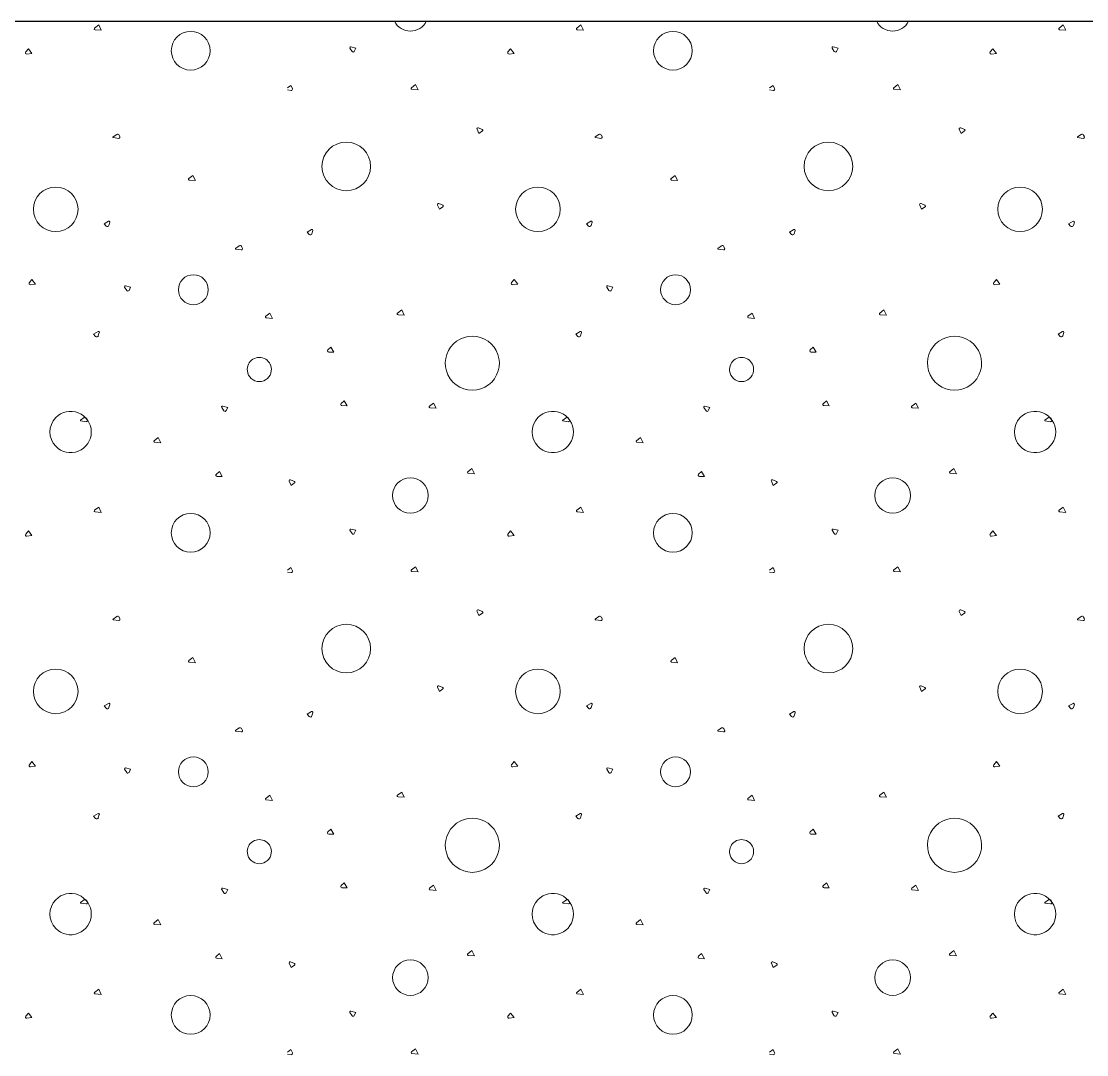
# Model space of a CAD drawing. Header units: millimetres. Extents: x 15 to 2176, y 3 to 641.
# Drawn here: x 356.64 to 391.99, y 53.78 to 88.07 of the extents above; entities that cross this region are included whole.
import ezdxf
from ezdxf.xclip import XClip

# ---------------------------------------------------------------- set-up
doc = ezdxf.new("R2010")
doc.units = ezdxf.units.MM
doc.header["$MEASUREMENT"] = 0
doc.header["$XCLIPFRAME"] = 0
doc.layers.add('A--------P-', color=7, linetype='Continuous')
doc.layers.add('A-01SF-----', color=7, linetype='Continuous')
doc.layers.add('A-L-10--EF-', color=4, linetype='Continuous', lineweight=0)

# ---------------------------------------------------------------- blocks, each defined once
blk = doc.blocks.new('*X2')
at = {"layer": 'A-L-10--EF-'}
for p, q in [((359.071, 87.847), (359.207, 87.953)), ((359.292, 87.778), (359.086, 87.796)), ((359.207, 87.953), (359.292, 87.778)), ((375.071, 87.847), (375.207, 87.953)), ((375.292, 87.778), (375.086, 87.796)), ((375.207, 87.953), (375.292, 87.778)), ((391.071, 87.847), (391.207, 87.953)), ((391.292, 87.778), (391.086, 87.796)), ((391.207, 87.953), (391.292, 87.778)), ((356.787, 87.058), (356.873, 87.162)), ((356.993, 87.009), (356.825, 86.988)), ((356.873, 87.162), (356.993, 87.009)), ((367.613, 87.072), (367.543, 87.182)), ((367.575, 87.225), (367.741, 87.181)), ((367.741, 87.181), (367.688, 87.076)), ((372.787, 87.058), (372.873, 87.162)), ((372.993, 87.009), (372.825, 86.988)), ((372.873, 87.162), (372.993, 87.009)), ((383.613, 87.072), (383.543, 87.182)), ((383.575, 87.225), (383.741, 87.181)), ((383.741, 87.181), (383.688, 87.076)), ((388.787, 87.058), (388.873, 87.162)), ((388.993, 87.009), (388.825, 86.988)), ((388.873, 87.162), (388.993, 87.009)), ((365.466, 85.862), (365.586, 85.947)), ((365.586, 85.947), (365.633, 85.839)), ((369.586, 85.869), (369.721, 85.974)), ((369.721, 85.974), (369.806, 85.8)), ((381.466, 85.862), (381.586, 85.947)), ((381.586, 85.947), (381.633, 85.839)), ((385.586, 85.869), (385.721, 85.974)), ((385.721, 85.974), (385.806, 85.8)), ((365.587, 85.779), (365.466, 85.795)), ((369.806, 85.8), (369.601, 85.818)), ((381.587, 85.779), (381.466, 85.795)), ((385.806, 85.8), (385.601, 85.818)), ((371.76, 84.492), (371.822, 84.351)), ((371.933, 84.484), (371.808, 84.539)), ((387.76, 84.492), (387.822, 84.351)), ((387.933, 84.484), (387.808, 84.539)), ((359.683, 84.236), (359.805, 84.322)), ((359.872, 84.189), (359.688, 84.214)), ((359.884, 84.299), (359.91, 84.239)), ((371.822, 84.351), (371.938, 84.435)), ((375.683, 84.236), (375.805, 84.322)), ((375.872, 84.189), (375.688, 84.214)), ((375.884, 84.299), (375.91, 84.239)), ((387.822, 84.351), (387.938, 84.435)), ((391.683, 84.236), (391.805, 84.322)), ((391.872, 84.189), (391.688, 84.214)), ((391.884, 84.299), (391.91, 84.239)), ((362.196, 82.857), (362.331, 82.962)), ((362.416, 82.788), (362.211, 82.805)), ((362.331, 82.962), (362.416, 82.788)), ((378.196, 82.857), (378.331, 82.962)), ((378.416, 82.788), (378.211, 82.805)), ((378.331, 82.962), (378.416, 82.788)), ((370.621, 81.967), (370.496, 82.022)), ((386.621, 81.967), (386.496, 82.022)), ((370.448, 81.974), (370.51, 81.834)), ((370.51, 81.834), (370.626, 81.917)), ((386.448, 81.974), (386.51, 81.834)), ((386.51, 81.834), (386.626, 81.917)), ((359.536, 81.438), (359.387, 81.352)), ((359.387, 81.352), (359.455, 81.277)), ((359.545, 81.297), (359.578, 81.404)), ((375.536, 81.438), (375.387, 81.352)), ((375.387, 81.352), (375.455, 81.277)), ((375.545, 81.297), (375.578, 81.404)), ((391.536, 81.438), (391.387, 81.352)), ((391.387, 81.352), (391.455, 81.277)), ((391.545, 81.297), (391.578, 81.404)), ((366.271, 81.163), (366.123, 81.077)), ((366.123, 81.077), (366.19, 81.002)), ((366.28, 81.022), (366.313, 81.129)), ((382.271, 81.163), (382.123, 81.077)), ((382.123, 81.077), (382.19, 81.002)), ((382.28, 81.022), (382.313, 81.129)), ((363.749, 80.536), (363.871, 80.621)), ((363.95, 80.599), (363.976, 80.539)), ((379.749, 80.536), (379.871, 80.621)), ((379.95, 80.599), (379.976, 80.539)), ((363.938, 80.489), (363.755, 80.514)), ((379.938, 80.489), (379.755, 80.514)), ((356.905, 79.402), (356.991, 79.506)), ((357.111, 79.353), (356.943, 79.332)), ((356.991, 79.506), (357.111, 79.353)), ((360.137, 79.141), (360.068, 79.251)), ((360.1, 79.294), (360.265, 79.25)), ((360.265, 79.25), (360.213, 79.145)), ((372.905, 79.402), (372.991, 79.506)), ((373.111, 79.353), (372.943, 79.332)), ((372.991, 79.506), (373.111, 79.353)), ((376.137, 79.141), (376.068, 79.251)), ((376.1, 79.294), (376.265, 79.25)), ((376.265, 79.25), (376.213, 79.145)), ((388.905, 79.402), (388.991, 79.506)), ((389.111, 79.353), (388.943, 79.332)), ((388.991, 79.506), (389.111, 79.353)), ((369.124, 78.39), (369.26, 78.495)), ((369.26, 78.495), (369.345, 78.321)), ((385.124, 78.39), (385.26, 78.495)), ((385.26, 78.495), (385.345, 78.321)), ((364.75, 78.286), (364.885, 78.391)), ((364.97, 78.216), (364.765, 78.234)), ((364.885, 78.391), (364.97, 78.216)), ((369.345, 78.321), (369.14, 78.338)), ((380.75, 78.286), (380.885, 78.391)), ((380.97, 78.216), (380.765, 78.234)), ((380.885, 78.391), (380.97, 78.216)), ((385.345, 78.321), (385.14, 78.338)), ((359.185, 77.779), (359.037, 77.693)), ((375.185, 77.779), (375.037, 77.693)), ((391.185, 77.779), (391.037, 77.693)), ((359.037, 77.693), (359.104, 77.618)), ((359.194, 77.638), (359.227, 77.746)), ((375.037, 77.693), (375.104, 77.618)), ((375.194, 77.638), (375.227, 77.746)), ((391.037, 77.693), (391.104, 77.618)), ((391.194, 77.638), (391.227, 77.746)), ((366.81, 77.175), (366.912, 77.264)), ((367.007, 77.095), (366.838, 77.099)), ((366.912, 77.264), (367.007, 77.095)), ((382.81, 77.175), (382.912, 77.264)), ((383.007, 77.095), (382.838, 77.099)), ((382.912, 77.264), (383.007, 77.095)), ((363.32, 75.302), (363.486, 75.258)), ((367.251, 75.394), (367.352, 75.483)), ((367.447, 75.314), (367.278, 75.319)), ((367.352, 75.483), (367.447, 75.314)), ((370.184, 75.3), (370.319, 75.405)), ((370.319, 75.405), (370.404, 75.231)), ((379.32, 75.302), (379.486, 75.258)), ((383.251, 75.394), (383.352, 75.483)), ((383.447, 75.314), (383.278, 75.319)), ((383.352, 75.483), (383.447, 75.314)), ((386.184, 75.3), (386.319, 75.405)), ((386.319, 75.405), (386.404, 75.231)), ((363.358, 75.149), (363.289, 75.258)), ((363.486, 75.258), (363.433, 75.153)), ((370.404, 75.231), (370.199, 75.249)), ((379.358, 75.149), (379.289, 75.258)), ((379.486, 75.258), (379.433, 75.153)), ((386.404, 75.231), (386.199, 75.249)), ((358.604, 74.834), (358.726, 74.92)), ((358.792, 74.787), (358.609, 74.812)), ((358.805, 74.897), (358.83, 74.837)), ((374.604, 74.834), (374.726, 74.92)), ((374.792, 74.787), (374.609, 74.812)), ((374.805, 74.897), (374.83, 74.837)), ((390.604, 74.834), (390.726, 74.92)), ((390.792, 74.787), (390.609, 74.812)), ((390.805, 74.897), (390.83, 74.837)), ((361.05, 74.155), (361.185, 74.261)), ((361.185, 74.261), (361.27, 74.086)), ((377.05, 74.155), (377.185, 74.261)), ((377.185, 74.261), (377.27, 74.086)), ((361.27, 74.086), (361.065, 74.104)), ((377.27, 74.086), (377.065, 74.104)), ((371.449, 73.127), (371.585, 73.232)), ((371.585, 73.232), (371.67, 73.058)), ((387.449, 73.127), (387.585, 73.232)), ((387.585, 73.232), (387.67, 73.058)), ((363.11, 73.045), (363.212, 73.134)), ((363.307, 72.965), (363.138, 72.969)), ((363.212, 73.134), (363.307, 72.965)), ((365.698, 72.804), (365.573, 72.859)), ((371.67, 73.058), (371.464, 73.075)), ((379.11, 73.045), (379.212, 73.134)), ((379.307, 72.965), (379.138, 72.969)), ((379.212, 73.134), (379.307, 72.965)), ((381.698, 72.804), (381.573, 72.859)), ((387.67, 73.058), (387.464, 73.075)), ((365.526, 72.811), (365.587, 72.671)), ((365.587, 72.671), (365.703, 72.754)), ((381.526, 72.811), (381.587, 72.671)), ((381.587, 72.671), (381.703, 72.754)), ((359.071, 71.847), (359.207, 71.953)), ((359.292, 71.778), (359.086, 71.796)), ((359.207, 71.953), (359.292, 71.778)), ((375.071, 71.847), (375.207, 71.953)), ((375.292, 71.778), (375.086, 71.796)), ((375.207, 71.953), (375.292, 71.778)), ((391.071, 71.847), (391.207, 71.953)), ((391.292, 71.778), (391.086, 71.796)), ((391.207, 71.953), (391.292, 71.778)), ((356.787, 71.058), (356.873, 71.162)), ((356.873, 71.162), (356.993, 71.009)), ((367.613, 71.072), (367.543, 71.182)), ((367.575, 71.225), (367.741, 71.181)), ((367.741, 71.181), (367.688, 71.076)), ((372.787, 71.058), (372.873, 71.162)), ((372.873, 71.162), (372.993, 71.009)), ((383.613, 71.072), (383.543, 71.182)), ((383.575, 71.225), (383.741, 71.181)), ((383.741, 71.181), (383.688, 71.076)), ((388.787, 71.058), (388.873, 71.162)), ((388.873, 71.162), (388.993, 71.009)), ((356.993, 71.009), (356.825, 70.988)), ((372.993, 71.009), (372.825, 70.988)), ((388.993, 71.009), (388.825, 70.988)), ((365.466, 69.862), (365.586, 69.947)), ((365.587, 69.779), (365.466, 69.795)), ((365.586, 69.947), (365.633, 69.839)), ((369.586, 69.869), (369.721, 69.974)), ((369.806, 69.8), (369.601, 69.818)), ((369.721, 69.974), (369.806, 69.8)), ((381.466, 69.862), (381.586, 69.947)), ((381.587, 69.779), (381.466, 69.795)), ((381.586, 69.947), (381.633, 69.839)), ((385.586, 69.869), (385.721, 69.974)), ((385.806, 69.8), (385.601, 69.818)), ((385.721, 69.974), (385.806, 69.8)), ((359.683, 68.236), (359.805, 68.322)), ((359.884, 68.299), (359.91, 68.239)), ((371.76, 68.492), (371.822, 68.351)), ((371.933, 68.484), (371.808, 68.539)), ((371.822, 68.351), (371.938, 68.435)), ((375.683, 68.236), (375.805, 68.322)), ((375.884, 68.299), (375.91, 68.239)), ((387.76, 68.492), (387.822, 68.351)), ((387.933, 68.484), (387.808, 68.539)), ((387.822, 68.351), (387.938, 68.435)), ((391.683, 68.236), (391.805, 68.322)), ((391.884, 68.299), (391.91, 68.239)), ((359.872, 68.189), (359.688, 68.214)), ((375.872, 68.189), (375.688, 68.214)), ((391.872, 68.189), (391.688, 68.214)), ((362.196, 66.857), (362.331, 66.962)), ((362.331, 66.962), (362.416, 66.788)), ((378.196, 66.857), (378.331, 66.962)), ((378.331, 66.962), (378.416, 66.788)), ((362.416, 66.788), (362.211, 66.805)), ((378.416, 66.788), (378.211, 66.805)), ((370.448, 65.974), (370.51, 65.834)), ((370.621, 65.967), (370.496, 66.022)), ((370.51, 65.834), (370.626, 65.917)), ((386.448, 65.974), (386.51, 65.834)), ((386.621, 65.967), (386.496, 66.022)), ((386.51, 65.834), (386.626, 65.917)), ((359.536, 65.438), (359.387, 65.352)), ((359.545, 65.297), (359.578, 65.404)), ((375.536, 65.438), (375.387, 65.352)), ((375.545, 65.297), (375.578, 65.404)), ((391.536, 65.438), (391.387, 65.352)), ((391.545, 65.297), (391.578, 65.404)), ((359.387, 65.352), (359.455, 65.277)), ((366.271, 65.163), (366.123, 65.077)), ((366.123, 65.077), (366.19, 65.002)), ((366.28, 65.022), (366.313, 65.129)), ((375.387, 65.352), (375.455, 65.277)), ((382.271, 65.163), (382.123, 65.077)), ((382.123, 65.077), (382.19, 65.002)), ((382.28, 65.022), (382.313, 65.129)), ((391.387, 65.352), (391.455, 65.277)), ((363.749, 64.536), (363.871, 64.621)), ((363.938, 64.489), (363.755, 64.514)), ((363.95, 64.599), (363.976, 64.539)), ((379.749, 64.536), (379.871, 64.621)), ((379.938, 64.489), (379.755, 64.514)), ((379.95, 64.599), (379.976, 64.539)), ((356.905, 63.402), (356.991, 63.506)), ((357.111, 63.353), (356.943, 63.332)), ((356.991, 63.506), (357.111, 63.353)), ((360.1, 63.294), (360.265, 63.25)), ((372.905, 63.402), (372.991, 63.506)), ((373.111, 63.353), (372.943, 63.332)), ((372.991, 63.506), (373.111, 63.353)), ((376.1, 63.294), (376.265, 63.25)), ((388.905, 63.402), (388.991, 63.506)), ((389.111, 63.353), (388.943, 63.332)), ((388.991, 63.506), (389.111, 63.353)), ((360.137, 63.141), (360.068, 63.251)), ((360.265, 63.25), (360.213, 63.145)), ((376.137, 63.141), (376.068, 63.251)), ((376.265, 63.25), (376.213, 63.145)), ((364.75, 62.286), (364.885, 62.391)), ((364.97, 62.216), (364.765, 62.234)), ((364.885, 62.391), (364.97, 62.216)), ((369.124, 62.39), (369.26, 62.495)), ((369.345, 62.321), (369.14, 62.338)), ((369.26, 62.495), (369.345, 62.321)), ((380.75, 62.286), (380.885, 62.391)), ((380.97, 62.216), (380.765, 62.234)), ((380.885, 62.391), (380.97, 62.216)), ((385.124, 62.39), (385.26, 62.495)), ((385.345, 62.321), (385.14, 62.338)), ((385.26, 62.495), (385.345, 62.321)), ((359.185, 61.779), (359.037, 61.693)), ((359.037, 61.693), (359.104, 61.618)), ((359.194, 61.638), (359.227, 61.746)), ((375.185, 61.779), (375.037, 61.693)), ((375.037, 61.693), (375.104, 61.618)), ((375.194, 61.638), (375.227, 61.746)), ((391.185, 61.779), (391.037, 61.693)), ((391.037, 61.693), (391.104, 61.618)), ((391.194, 61.638), (391.227, 61.746)), ((366.81, 61.175), (366.912, 61.264)), ((366.912, 61.264), (367.007, 61.095)), ((382.81, 61.175), (382.912, 61.264)), ((382.912, 61.264), (383.007, 61.095)), ((367.007, 61.095), (366.838, 61.099)), ((383.007, 61.095), (382.838, 61.099)), ((367.251, 59.394), (367.352, 59.483)), ((367.352, 59.483), (367.447, 59.314)), ((370.184, 59.3), (370.319, 59.405)), ((370.319, 59.405), (370.404, 59.231)), ((383.251, 59.394), (383.352, 59.483)), ((383.352, 59.483), (383.447, 59.314)), ((386.184, 59.3), (386.319, 59.405)), ((386.319, 59.405), (386.404, 59.231)), ((363.358, 59.149), (363.289, 59.258)), ((363.32, 59.302), (363.486, 59.258)), ((363.486, 59.258), (363.433, 59.153)), ((367.447, 59.314), (367.278, 59.319)), ((370.404, 59.231), (370.199, 59.249)), ((379.358, 59.149), (379.289, 59.258)), ((379.32, 59.302), (379.486, 59.258)), ((379.486, 59.258), (379.433, 59.153)), ((383.447, 59.314), (383.278, 59.319)), ((386.404, 59.231), (386.199, 59.249)), ((358.604, 58.834), (358.726, 58.92)), ((358.792, 58.787), (358.609, 58.812)), ((358.805, 58.897), (358.83, 58.837)), ((374.604, 58.834), (374.726, 58.92)), ((374.792, 58.787), (374.609, 58.812)), ((374.805, 58.897), (374.83, 58.837)), ((390.604, 58.834), (390.726, 58.92)), ((390.792, 58.787), (390.609, 58.812)), ((390.805, 58.897), (390.83, 58.837)), ((361.05, 58.155), (361.185, 58.261)), ((361.27, 58.086), (361.065, 58.104)), ((361.185, 58.261), (361.27, 58.086)), ((377.05, 58.155), (377.185, 58.261)), ((377.27, 58.086), (377.065, 58.104)), ((377.185, 58.261), (377.27, 58.086)), ((363.11, 57.045), (363.212, 57.134)), ((363.307, 56.965), (363.138, 56.969)), ((363.212, 57.134), (363.307, 56.965)), ((371.449, 57.127), (371.585, 57.232)), ((371.67, 57.058), (371.464, 57.075)), ((371.585, 57.232), (371.67, 57.058)), ((379.11, 57.045), (379.212, 57.134)), ((379.307, 56.965), (379.138, 56.969)), ((379.212, 57.134), (379.307, 56.965)), ((387.449, 57.127), (387.585, 57.232)), ((387.67, 57.058), (387.464, 57.075)), ((387.585, 57.232), (387.67, 57.058)), ((365.526, 56.811), (365.587, 56.671)), ((365.698, 56.804), (365.573, 56.859)), ((365.587, 56.671), (365.703, 56.754)), ((381.526, 56.811), (381.587, 56.671)), ((381.698, 56.804), (381.573, 56.859)), ((381.587, 56.671), (381.703, 56.754)), ((359.071, 55.847), (359.207, 55.953)), ((359.207, 55.953), (359.292, 55.778)), ((375.071, 55.847), (375.207, 55.953)), ((375.207, 55.953), (375.292, 55.778)), ((391.071, 55.847), (391.207, 55.953)), ((391.207, 55.953), (391.292, 55.778)), ((359.292, 55.778), (359.086, 55.796)), ((375.292, 55.778), (375.086, 55.796)), ((391.292, 55.778), (391.086, 55.796)), ((356.787, 55.058), (356.873, 55.162)), ((356.873, 55.162), (356.993, 55.009)), ((367.613, 55.072), (367.543, 55.182)), ((367.575, 55.225), (367.741, 55.181)), ((367.741, 55.181), (367.688, 55.076)), ((372.787, 55.058), (372.873, 55.162)), ((372.873, 55.162), (372.993, 55.009)), ((383.613, 55.072), (383.543, 55.182)), ((383.575, 55.225), (383.741, 55.181)), ((383.741, 55.181), (383.688, 55.076)), ((388.787, 55.058), (388.873, 55.162)), ((388.873, 55.162), (388.993, 55.009)), ((356.993, 55.009), (356.825, 54.988)), ((372.993, 55.009), (372.825, 54.988)), ((388.993, 55.009), (388.825, 54.988)), ((365.466, 53.862), (365.586, 53.947)), ((365.587, 53.779), (365.466, 53.795)), ((365.586, 53.947), (365.633, 53.839)), ((369.586, 53.869), (369.721, 53.974)), ((369.806, 53.8), (369.601, 53.818)), ((369.721, 53.974), (369.806, 53.8)), ((381.466, 53.862), (381.586, 53.947)), ((381.587, 53.779), (381.466, 53.795)), ((381.586, 53.947), (381.633, 53.839)), ((385.586, 53.869), (385.721, 53.974)), ((385.806, 53.8), (385.601, 53.818)), ((385.721, 53.974), (385.806, 53.8))]:
    blk.add_line(p, q, dxfattribs=at)
for centre, radius in [((362.259, 87.098), 0.643), ((378.259, 87.098), 0.643), ((367.42, 83.257), 0.807), ((383.42, 83.257), 0.807), ((362.347, 79.166), 0.496), ((378.347, 79.166), 0.496), ((369.549, 72.337), 0.59), ((385.549, 72.337), 0.59), ((362.259, 71.098), 0.643), ((378.259, 71.098), 0.643), ((367.42, 67.257), 0.807), ((383.42, 67.257), 0.807), ((362.347, 63.166), 0.496), ((378.347, 63.166), 0.496), ((369.549, 56.337), 0.59), ((385.549, 56.337), 0.59), ((362.259, 55.098), 0.643), ((378.259, 55.098), 0.643)]:
    blk.add_circle(centre, radius, dxfattribs=at)
for centre, radius, start, end in [((369.549, 88.337), 0.59, 206.4527, 333.5473), ((385.549, 88.337), 0.59, 206.4527, 333.5473), ((359.089, 87.825), 0.0288, 127.9022, 265.0768), ((375.089, 87.825), 0.0288, 127.9022, 265.0768), ((391.089, 87.825), 0.0288, 127.9022, 265.0768), ((356.82, 87.03), 0.0432, 140.1139, 277.2885), ((367.568, 87.197), 0.0288, 75.2067, 212.3813), ((367.649, 87.095), 0.0432, 212.3813, 333.2854), ((372.82, 87.03), 0.0432, 140.1139, 277.2885), ((383.568, 87.197), 0.0288, 75.2067, 212.3813), ((383.649, 87.095), 0.0432, 212.3813, 333.2854), ((388.82, 87.03), 0.0432, 140.1139, 277.2885), ((365.593, 85.822), 0.0432, 262.2885, 23.1926), ((369.603, 85.846), 0.0288, 127.9022, 265.0768), ((381.593, 85.822), 0.0432, 262.2885, 23.1926), ((385.603, 85.846), 0.0288, 127.9022, 265.0768), ((371.793, 84.506), 0.036, 66.4475, 203.6221), ((387.793, 84.506), 0.036, 66.4475, 203.6221), ((359.69, 84.226), 0.012, 125.1139, 262.2885), ((359.835, 84.278), 0.0528, 23.1926, 125.1139), ((359.876, 84.225), 0.036, 262.2885, 23.1926), ((371.922, 84.458), 0.0288, 305.5434, 66.4475), ((375.69, 84.226), 0.012, 125.1139, 262.2885), ((375.835, 84.278), 0.0528, 23.1926, 125.1139), ((375.876, 84.225), 0.036, 262.2885, 23.1926), ((387.922, 84.458), 0.0288, 305.5434, 66.4475), ((391.69, 84.226), 0.012, 125.1139, 262.2885), ((391.835, 84.278), 0.0528, 23.1926, 125.1139), ((391.876, 84.225), 0.036, 262.2885, 23.1926), ((362.214, 82.834), 0.0288, 127.9022, 265.0768), ((378.214, 82.834), 0.0288, 127.9022, 265.0768), ((357.78, 81.835), 0.74, 90, 270), ((357.78, 81.835), 0.74, 270, 90), ((373.78, 81.835), 0.74, 90, 270), ((373.78, 81.835), 0.74, 270, 90), ((389.78, 81.835), 0.74, 90, 270), ((389.78, 81.835), 0.74, 270, 90), ((370.481, 81.989), 0.036, 66.4475, 203.6221), ((386.481, 81.989), 0.036, 66.4475, 203.6221), ((370.609, 81.941), 0.0288, 305.5434, 66.4475), ((386.609, 81.941), 0.0288, 305.5434, 66.4475), ((359.55, 81.413), 0.0288, 342.8254, 120), ((375.55, 81.413), 0.0288, 342.8254, 120), ((391.55, 81.413), 0.0288, 342.8254, 120), ((359.494, 81.312), 0.0528, 221.9213, 342.8254), ((366.23, 81.037), 0.0528, 221.9213, 342.8254), ((366.286, 81.138), 0.0288, 342.8254, 120), ((375.494, 81.312), 0.0528, 221.9213, 342.8254), ((382.23, 81.037), 0.0528, 221.9213, 342.8254), ((382.286, 81.138), 0.0288, 342.8254, 120), ((391.494, 81.312), 0.0528, 221.9213, 342.8254), ((363.902, 80.578), 0.0528, 23.1926, 125.1139), ((379.902, 80.578), 0.0528, 23.1926, 125.1139), ((363.756, 80.526), 0.012, 125.1139, 262.2885), ((363.943, 80.525), 0.036, 262.2885, 23.1926), ((379.756, 80.526), 0.012, 125.1139, 262.2885), ((379.943, 80.525), 0.036, 262.2885, 23.1926), ((356.938, 79.375), 0.0432, 140.1139, 277.2885), ((360.092, 79.266), 0.0288, 75.2067, 212.3813), ((372.938, 79.375), 0.0432, 140.1139, 277.2885), ((376.092, 79.266), 0.0288, 75.2067, 212.3813), ((388.938, 79.375), 0.0432, 140.1139, 277.2885), ((360.174, 79.164), 0.0432, 212.3813, 333.2854), ((376.174, 79.164), 0.0432, 212.3813, 333.2854), ((364.767, 78.263), 0.0288, 127.9022, 265.0768), ((369.142, 78.367), 0.0288, 127.9022, 265.0768), ((380.767, 78.263), 0.0288, 127.9022, 265.0768), ((385.142, 78.367), 0.0288, 127.9022, 265.0768), ((359.2, 77.754), 0.0288, 342.8254, 120), ((375.2, 77.754), 0.0288, 342.8254, 120), ((391.2, 77.754), 0.0288, 342.8254, 120), ((359.144, 77.654), 0.0528, 221.9213, 342.8254), ((371.603, 76.727), 0.897, 343.6089, 196.3911), ((375.144, 77.654), 0.0528, 221.9213, 342.8254), ((387.603, 76.727), 0.897, 343.6089, 196.3911), ((391.144, 77.654), 0.0528, 221.9213, 342.8254), ((366.839, 77.143), 0.0432, 131.2386, 268.4132), ((382.839, 77.143), 0.0432, 131.2386, 268.4132), ((364.536, 76.518), 0.4, 353.7067, 186.2933), ((380.536, 76.518), 0.4, 353.7067, 186.2933), ((364.536, 76.518), 0.4, 186.2933, 353.7067), ((371.603, 76.727), 0.897, 196.3911, 343.6089), ((380.536, 76.518), 0.4, 186.2933, 353.7067), ((387.603, 76.727), 0.897, 196.3911, 343.6089), ((363.313, 75.274), 0.0288, 75.2067, 212.3813), ((367.279, 75.362), 0.0432, 131.2386, 268.4132), ((370.201, 75.277), 0.0288, 127.9022, 265.0768), ((379.313, 75.274), 0.0288, 75.2067, 212.3813), ((383.279, 75.362), 0.0432, 131.2386, 268.4132), ((386.201, 75.277), 0.0288, 127.9022, 265.0768), ((358.274, 74.445), 0.686, 223.8713, 136.1287), ((363.395, 75.172), 0.0432, 212.3813, 333.2854), ((374.274, 74.445), 0.686, 223.8713, 136.1287), ((379.395, 75.172), 0.0432, 212.3813, 333.2854), ((390.274, 74.445), 0.686, 223.8713, 136.1287), ((358.274, 74.445), 0.686, 136.1287, 223.8713), ((358.611, 74.824), 0.012, 125.1139, 262.2885), ((358.756, 74.876), 0.0528, 23.1926, 125.1139), ((358.797, 74.823), 0.036, 262.2885, 23.1926), ((374.274, 74.445), 0.686, 136.1287, 223.8713), ((374.611, 74.824), 0.012, 125.1139, 262.2885), ((374.756, 74.876), 0.0528, 23.1926, 125.1139), ((374.797, 74.823), 0.036, 262.2885, 23.1926), ((390.274, 74.445), 0.686, 136.1287, 223.8713), ((390.611, 74.824), 0.012, 125.1139, 262.2885), ((390.756, 74.876), 0.0528, 23.1926, 125.1139), ((390.797, 74.823), 0.036, 262.2885, 23.1926), ((361.067, 74.133), 0.0288, 127.9022, 265.0768), ((377.067, 74.133), 0.0288, 127.9022, 265.0768), ((363.139, 73.013), 0.0432, 131.2386, 268.4132), ((365.559, 72.826), 0.036, 66.4475, 203.6221), ((371.467, 73.104), 0.0288, 127.9022, 265.0768), ((379.139, 73.013), 0.0432, 131.2386, 268.4132), ((381.559, 72.826), 0.036, 66.4475, 203.6221), ((387.467, 73.104), 0.0288, 127.9022, 265.0768), ((365.687, 72.778), 0.0288, 305.5434, 66.4475), ((381.687, 72.778), 0.0288, 305.5434, 66.4475), ((359.089, 71.825), 0.0288, 127.9022, 265.0768), ((375.089, 71.825), 0.0288, 127.9022, 265.0768), ((391.089, 71.825), 0.0288, 127.9022, 265.0768), ((356.82, 71.03), 0.0432, 140.1139, 277.2885), ((367.568, 71.197), 0.0288, 75.2067, 212.3813), ((367.649, 71.095), 0.0432, 212.3813, 333.2854), ((372.82, 71.03), 0.0432, 140.1139, 277.2885), ((383.568, 71.197), 0.0288, 75.2067, 212.3813), ((383.649, 71.095), 0.0432, 212.3813, 333.2854), ((388.82, 71.03), 0.0432, 140.1139, 277.2885), ((365.593, 69.822), 0.0432, 262.2885, 23.1926), ((369.603, 69.846), 0.0288, 127.9022, 265.0768), ((381.593, 69.822), 0.0432, 262.2885, 23.1926), ((385.603, 69.846), 0.0288, 127.9022, 265.0768), ((359.69, 68.226), 0.012, 125.1139, 262.2885), ((359.835, 68.278), 0.0528, 23.1926, 125.1139), ((359.876, 68.225), 0.036, 262.2885, 23.1926), ((371.793, 68.506), 0.036, 66.4475, 203.6221), ((371.922, 68.458), 0.0288, 305.5434, 66.4475), ((375.69, 68.226), 0.012, 125.1139, 262.2885), ((375.835, 68.278), 0.0528, 23.1926, 125.1139), ((375.876, 68.225), 0.036, 262.2885, 23.1926), ((387.793, 68.506), 0.036, 66.4475, 203.6221), ((387.922, 68.458), 0.0288, 305.5434, 66.4475), ((391.69, 68.226), 0.012, 125.1139, 262.2885), ((391.835, 68.278), 0.0528, 23.1926, 125.1139), ((391.876, 68.225), 0.036, 262.2885, 23.1926), ((362.214, 66.834), 0.0288, 127.9022, 265.0768), ((378.214, 66.834), 0.0288, 127.9022, 265.0768), ((357.78, 65.835), 0.74, 90, 270), ((357.78, 65.835), 0.74, 270, 90), ((373.78, 65.835), 0.74, 90, 270), ((373.78, 65.835), 0.74, 270, 90), ((389.78, 65.835), 0.74, 90, 270), ((389.78, 65.835), 0.74, 270, 90), ((370.481, 65.989), 0.036, 66.4475, 203.6221), ((370.609, 65.941), 0.0288, 305.5434, 66.4475), ((386.481, 65.989), 0.036, 66.4475, 203.6221), ((386.609, 65.941), 0.0288, 305.5434, 66.4475), ((359.55, 65.413), 0.0288, 342.8254, 120), ((375.55, 65.413), 0.0288, 342.8254, 120), ((391.55, 65.413), 0.0288, 342.8254, 120), ((359.494, 65.312), 0.0528, 221.9213, 342.8254), ((366.286, 65.138), 0.0288, 342.8254, 120), ((375.494, 65.312), 0.0528, 221.9213, 342.8254), ((382.286, 65.138), 0.0288, 342.8254, 120), ((391.494, 65.312), 0.0528, 221.9213, 342.8254), ((366.23, 65.037), 0.0528, 221.9213, 342.8254), ((382.23, 65.037), 0.0528, 221.9213, 342.8254), ((363.756, 64.526), 0.012, 125.1139, 262.2885), ((363.902, 64.578), 0.0528, 23.1926, 125.1139), ((363.943, 64.525), 0.036, 262.2885, 23.1926), ((379.756, 64.526), 0.012, 125.1139, 262.2885), ((379.902, 64.578), 0.0528, 23.1926, 125.1139), ((379.943, 64.525), 0.036, 262.2885, 23.1926), ((356.938, 63.375), 0.0432, 140.1139, 277.2885), ((360.092, 63.266), 0.0288, 75.2067, 212.3813), ((372.938, 63.375), 0.0432, 140.1139, 277.2885), ((376.092, 63.266), 0.0288, 75.2067, 212.3813), ((388.938, 63.375), 0.0432, 140.1139, 277.2885), ((360.174, 63.164), 0.0432, 212.3813, 333.2854), ((376.174, 63.164), 0.0432, 212.3813, 333.2854), ((364.767, 62.263), 0.0288, 127.9022, 265.0768), ((369.142, 62.367), 0.0288, 127.9022, 265.0768), ((380.767, 62.263), 0.0288, 127.9022, 265.0768), ((385.142, 62.367), 0.0288, 127.9022, 265.0768), ((359.144, 61.654), 0.0528, 221.9213, 342.8254), ((359.2, 61.754), 0.0288, 342.8254, 120), ((371.603, 60.727), 0.897, 343.6089, 196.3911), ((375.144, 61.654), 0.0528, 221.9213, 342.8254), ((375.2, 61.754), 0.0288, 342.8254, 120), ((387.603, 60.727), 0.897, 343.6089, 196.3911), ((391.144, 61.654), 0.0528, 221.9213, 342.8254), ((391.2, 61.754), 0.0288, 342.8254, 120), ((366.839, 61.143), 0.0432, 131.2386, 268.4132), ((382.839, 61.143), 0.0432, 131.2386, 268.4132), ((364.536, 60.518), 0.4, 353.7067, 186.2933), ((380.536, 60.518), 0.4, 353.7067, 186.2933), ((364.536, 60.518), 0.4, 186.2933, 353.7067), ((371.603, 60.727), 0.897, 196.3911, 343.6089), ((380.536, 60.518), 0.4, 186.2933, 353.7067), ((387.603, 60.727), 0.897, 196.3911, 343.6089), ((367.279, 59.362), 0.0432, 131.2386, 268.4132), ((383.279, 59.362), 0.0432, 131.2386, 268.4132), ((358.274, 58.445), 0.686, 223.8713, 136.1287), ((363.313, 59.274), 0.0288, 75.2067, 212.3813), ((363.395, 59.172), 0.0432, 212.3813, 333.2854), ((370.201, 59.277), 0.0288, 127.9022, 265.0768), ((374.274, 58.445), 0.686, 223.8713, 136.1287), ((379.313, 59.274), 0.0288, 75.2067, 212.3813), ((379.395, 59.172), 0.0432, 212.3813, 333.2854), ((386.201, 59.277), 0.0288, 127.9022, 265.0768), ((390.274, 58.445), 0.686, 223.8713, 136.1287), ((358.274, 58.445), 0.686, 136.1287, 223.8713), ((358.611, 58.824), 0.012, 125.1139, 262.2885), ((358.756, 58.876), 0.0528, 23.1926, 125.1139), ((358.797, 58.823), 0.036, 262.2885, 23.1926), ((374.274, 58.445), 0.686, 136.1287, 223.8713), ((374.611, 58.824), 0.012, 125.1139, 262.2885), ((374.756, 58.876), 0.0528, 23.1926, 125.1139), ((374.797, 58.823), 0.036, 262.2885, 23.1926), ((390.274, 58.445), 0.686, 136.1287, 223.8713), ((390.611, 58.824), 0.012, 125.1139, 262.2885), ((390.756, 58.876), 0.0528, 23.1926, 125.1139), ((390.797, 58.823), 0.036, 262.2885, 23.1926), ((361.067, 58.133), 0.0288, 127.9022, 265.0768), ((377.067, 58.133), 0.0288, 127.9022, 265.0768), ((363.139, 57.013), 0.0432, 131.2386, 268.4132), ((371.467, 57.104), 0.0288, 127.9022, 265.0768), ((379.139, 57.013), 0.0432, 131.2386, 268.4132), ((387.467, 57.104), 0.0288, 127.9022, 265.0768), ((365.559, 56.826), 0.036, 66.4475, 203.6221), ((365.687, 56.778), 0.0288, 305.5434, 66.4475), ((381.559, 56.826), 0.036, 66.4475, 203.6221), ((381.687, 56.778), 0.0288, 305.5434, 66.4475), ((359.089, 55.825), 0.0288, 127.9022, 265.0768), ((375.089, 55.825), 0.0288, 127.9022, 265.0768), ((391.089, 55.825), 0.0288, 127.9022, 265.0768), ((367.568, 55.197), 0.0288, 75.2067, 212.3813), ((383.568, 55.197), 0.0288, 75.2067, 212.3813), ((356.82, 55.03), 0.0432, 140.1139, 277.2885), ((367.649, 55.095), 0.0432, 212.3813, 333.2854), ((372.82, 55.03), 0.0432, 140.1139, 277.2885), ((383.649, 55.095), 0.0432, 212.3813, 333.2854), ((388.82, 55.03), 0.0432, 140.1139, 277.2885), ((365.593, 53.822), 0.0432, 262.2885, 23.1926), ((369.603, 53.846), 0.0288, 127.9022, 265.0768), ((381.593, 53.822), 0.0432, 262.2885, 23.1926), ((385.603, 53.846), 0.0288, 127.9022, 265.0768)]:
    blk.add_arc(centre, radius, start, end, dxfattribs=at)
blk = doc.blocks.new('Drawing_1_1', base_point=(268.282, 329.559))
at = {"layer": 'A-01SF-----'}
blk.add_line((309.921, 88.074), (425.242, 88.074), dxfattribs=at)
at = {"layer": 'A-L-10--EF-'}
blk.add_line((309.921, 88.074), (425.242, 88.074), dxfattribs=at)
blk.add_blockref('*X2', (0, 0))

msp = doc.modelspace()

# ---------------------------------------------------------------- block references
at = {"layer": 'A--------P-'}
ref = msp.add_blockref('Drawing_1_1', (268.282, 329.559), dxfattribs=at)
XClip(ref).set_block_clipping_path([(14.9798483411, 18.4741086751), (521.5845035658, 640.6436337123)])

doc.saveas('drawing.dxf')
